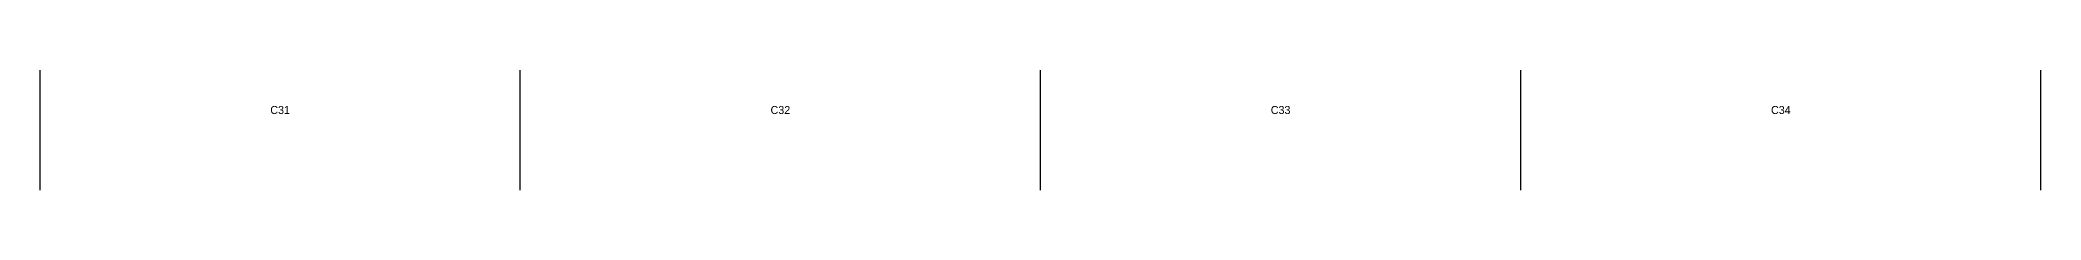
# Model space of a CAD drawing. Header units: metres. Extents: x -2869 to 408500, y -30500 to 7388.
# Drawn here: x 358500 to 408500, y -1500 to 1500 of the extents above; entities that cross this region are included whole.
import ezdxf
from ezdxf.enums import TextEntityAlignment as Align

# ---------------------------------------------------------------- set-up
doc = ezdxf.new("R2010")
doc.units = ezdxf.units.M
doc.layers.add('02_CONCI', color=8, linetype='Continuous')

msp = doc.modelspace()

# ---------------------------------------------------------------- linework, layer by layer
at = {"layer": '02_CONCI'}
for p, q in [((358500, -1500), (358500, 1500)), ((370500, -1500), (370500, 1500)), ((383500, -1500), (383500, 1500)), ((395500, -1500), (395500, 1500)), ((408500, -1500), (408500, 1500))]:
    msp.add_line(p, q, dxfattribs=at)

# ---------------------------------------------------------------- texts
for s, p in [('C31', (364500, 500)), ('C32', (377000, 500)), ('C33', (389500, 500)), ('C34', (402000, 500))]:
    msp.add_text(s, height=200, dxfattribs=at).set_placement(p, align=Align.MIDDLE_CENTER)

doc.saveas('drawing.dxf')
